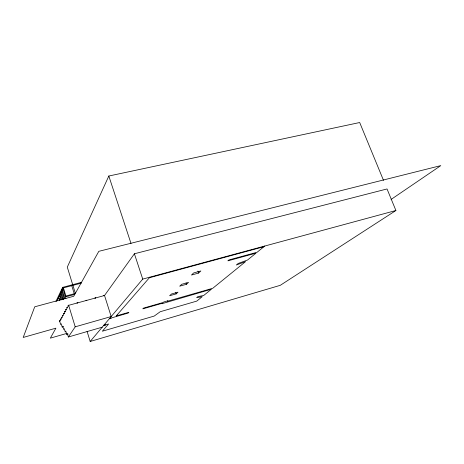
<?xml version="1.0" encoding="UTF-8"?>
<svg xmlns="http://www.w3.org/2000/svg" width="464" height="464" viewBox="0 0 464 464"><rect width="100%" height="100%" fill="white"/><g stroke="black" fill="none" stroke-linecap="round" stroke-linejoin="round"><path stroke-width="0.7" d="M80.649 282.953L81.293 282.802M65.9 298.642L62.669 287.361L81.635 282.292M63.313 287.709L62.872 287.268M383.484 180.322L359.687 122.525L108.82 176.018L67.292 267.125L75.313 293.173M64.136 298.793L61.468 290.029L61.735 289.872L62.199 289.814L64.658 297.905M62.199 289.814L61.468 290.029M55.947 301.362L62.605 287.442M56.869 301.066L62.965 288.434M68.707 305.242L67.976 305.44L68.707 305.219L59.711 321.349L60.697 324.614L61.202 323.739L62.193 327.027L63.574 326.639M62.193 327.027L62.71 326.157L63.707 329.475L64.235 328.611L65.238 331.946L65.778 331.093L66.793 334.457L68.167 334.057M65.337 296.218L65.801 296.803L65.639 296.084M66.793 334.457L67.344 333.61L68.37 336.992L102.231 327.178M68.37 336.992L75.214 326.824L111.186 316.547L104.533 295.498L134.403 253.773L387.04 188.958L395.908 210.505L280.285 285.319L90.184 341.475L87.081 331.4M59.003 296.432C58.499 297.018 57.455 295.046 60.036 299.831M90.184 341.475L142.732 279.096L395.908 210.505M105.398 324.928L105.612 324.678L103.93 325.165M149.901 277.153L116.603 315.491L117.914 315.114L116.226 315.926L128.882 312.301L128.203 313.038L109.539 318.501M61.004 299.982L59.34 294.489L59.641 294.315L60.042 294.263L61.706 299.756M60.024 294.309L59.34 294.489M176.146 293.88L178.002 292.163L171.442 294.019L169.638 295.73L176.146 293.88L175.699 292.552M186.505 284.281L188.546 282.385L181.697 284.299L179.707 286.184L186.505 284.281L186.041 282.93M198.586 273.076L200.86 270.964L193.674 272.942L191.458 275.036L198.586 273.076L197.89 271.069M264.758 246.036L257.114 252.248L228.914 259.95L227.894 260.838L256 253.147L247.538 260.026L238.183 263.465L236.315 265.014L245.601 261.597L212.756 288.283L167.371 301.281L167.887 300.805L163.728 301.989L163.224 302.47L143.579 308.096L142.842 308.844L162.412 303.236L161.913 303.711L211.427 289.194L203.632 295.533L198.006 296.554L196.643 297.679L202.252 296.658L196.782 301.101L160.208 311.733L154.216 316.065L102.353 331.209L108.582 324.005L103.716 325.415M391.094 199.433L440.8 165.613L98.815 251.326L73.718 296.27L34.725 306.803L23.2 337.45L55.9 328.17L50.332 338.146L67.036 333.338M61.039 292.134L60.395 292.291L62.623 299.628M71.682 285.285L72.158 285.25M62.675 287.639L63.278 287.489M57.785 298.659L57.327 298.758M62.855 287.97L62.826 287.286L63.058 287.895M62.878 287.558L63.052 287.825M103.837 325.27L105.519 324.783M109.307 318.774L111.151 318.159M104.533 295.498L68.66 305.324L75.214 326.824M149.391 277.739L263.975 246.674M66.079 296.728L74.466 294.466M74.281 293.741L65.894 295.997L63.307 287.5M63.029 287.982L81.107 283.197M65.691 296.09L66.01 296.519L65.662 296.525M108.82 176.018L131.005 243.449M134.403 253.773L142.732 279.096M71.653 285.331L74.257 293.787M61.103 292.059L63.423 299.692M58.307 296.629L59.537 300.707M77.076 302.946L77.807 302.731L77.076 302.946M86.095 300.475L86.82 300.26L86.124 300.452M95.033 298.027L95.746 297.813L95.033 298.027M103.89 295.603L104.597 295.388L103.919 295.574M66.816 307.539L67.529 307.342L66.851 307.51M56.324 300.776L56.997 300.602L56.324 300.776M61.341 317.405L62.014 317.225L61.341 317.405M63.464 313.589L64.148 313.409L63.464 313.589M60.32 319.249L60.981 319.075L60.32 319.249M59.311 321.059L59.966 320.885L59.311 321.059M62.396 315.514L63.063 315.323L62.437 315.485M65.685 309.592L66.375 309.418L65.685 309.592M64.566 311.611L65.25 311.419L64.612 311.582"/></g></svg>
